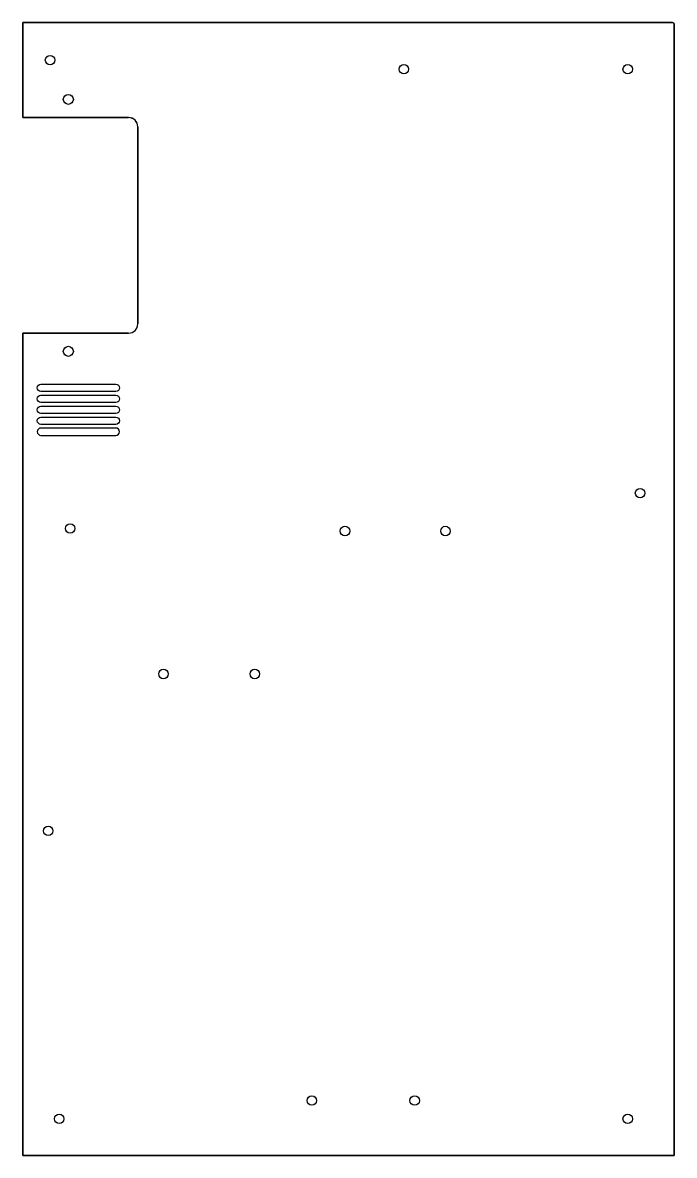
# Model space of a CAD drawing. Header units: millimetres. Extents: x -174 to 183, y -317 to 303.
import ezdxf

# ---------------------------------------------------------------- set-up
doc = ezdxf.new("R2010")
doc.units = ezdxf.units.MM
doc.layers.get('0').update_dxf_attribs({"linetype": 'CONTINUOUS'})

msp = doc.modelspace()

# ---------------------------------------------------------------- linework, layer by layer
for p, q in [((181.5, 303.4), (-174.15, 303.4)), ((-174.15, 303.4), (-174.15, 251.4)), ((182.5, -316.9), (182.5, 302.4)), ((-174.15, 251.4), (-116.15, 251.4)), ((-111.15, 246.4), (-111.15, 138.4)), ((-116.15, 133.4), (-174.15, 133.4)), ((-174.15, 133.4), (-174.15, -316.9)), ((-174.15, -316.9), (182.5, -316.9))]:
    msp.add_line(p, q)
for points in [[(-174.15, -316.9), (-174.15, 133.4), (-116.15, 133.4, 0.414214), (-111.15, 138.4), (-111.15, 246.4, 0.414214), (-116.15, 251.4), (-174.15, 251.4), (-174.15, 303.4), (181.5, 303.4, -0.414214), (182.5, 302.4), (182.5, -316.9)], [(-123.15, 105.4, -1), (-123.15, 101.4), (-164.15, 101.4, -1), (-164.15, 105.4)], [(-123.15, 105.4, -1), (-123.15, 101.4), (-164.15, 101.4, -1), (-164.15, 105.4)], [(-123.15, 99.4, -1), (-123.15, 95.4), (-164.15, 95.4, -1), (-164.15, 99.4)], [(-123.15, 99.4, -1), (-123.15, 95.4), (-164.15, 95.4, -1), (-164.15, 99.4)], [(-164.15, 89.4, -1), (-164.15, 93.4), (-123.15, 93.4, -1), (-123.15, 89.4)], [(-123.15, 93.4, -1), (-123.15, 89.4), (-164.15, 89.4, -1), (-164.15, 93.4)], [(-123.15, 87.4, -1), (-123.15, 83.4), (-164.15, 83.4, -1), (-164.15, 87.4)], [(-123.15, 87.4, -1), (-123.15, 83.4), (-164.15, 83.4, -1), (-164.15, 87.4)], [(-164.15, 77.4), (-123.15, 77.4, 1), (-123.15, 81.4), (-164.15, 81.4, 1)], [(-123.15, 81.4), (-164.15, 81.4, 1), (-164.15, 77.4), (-123.15, 77.4, 1)]]:
    msp.add_lwpolyline(points, format="xyb", close=True)
for centre, radius in [((-159.15, 282.9), 2.6), ((-159.15, 282.9), 2.6), ((34.5, 277.9), 2.6), ((34.5, 277.9), 2.6), ((157, 277.9), 2.6), ((157, 277.9), 2.6), ((-149.15, 261.4), 2.75), ((-149.15, 261.4), 2.75), ((-149.15, 123.4), 2.75), ((-149.15, 123.4), 2.75), ((163.75, 45.75), 2.6), ((163.75, 45.75), 2.6), ((-148.15, 26.4), 2.6), ((-148.15, 26.4), 2.6), ((2.25, 25), 2.6), ((2.25, 25), 2.6), ((57.25, 25), 2.6), ((57.25, 25), 2.6), ((-97.1, -53.29), 2.6), ((-97.1, -53.29), 2.6), ((-47.1, -53.29), 2.6), ((-47.1, -53.29), 2.6), ((-160.15, -139.2), 2.6), ((-160.15, -139.2), 2.6), ((-15.9, -286.9), 2.6), ((-15.9, -286.9), 2.6), ((40.4, -286.9), 2.6), ((40.4, -286.9), 2.6), ((-154.15, -296.9), 2.6), ((-154.15, -296.9), 2.6), ((157, -296.9), 2.6), ((157, -296.9), 2.6)]:
    msp.add_circle(centre, radius)
for centre, radius, start, end in [((181.5, 302.4), 1, 0, 90), ((-116.15, 246.4), 5, 0, 90), ((-116.15, 138.4), 5, -90, 0)]:
    msp.add_arc(centre, radius, start, end)

doc.saveas('drawing.dxf')
